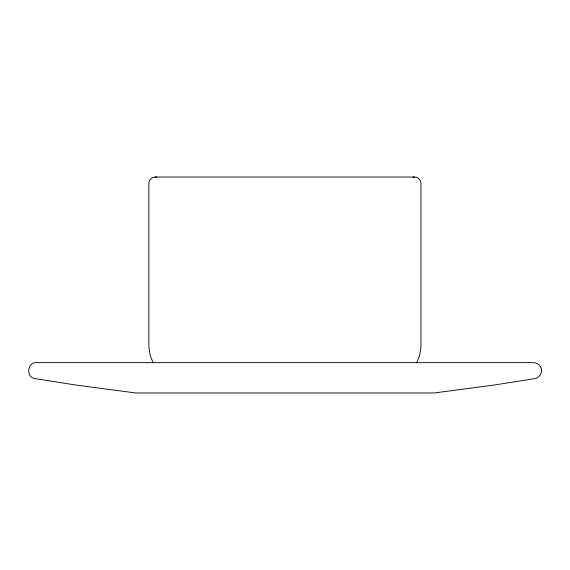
<?xml version="1.0" encoding="UTF-8"?>
<svg xmlns="http://www.w3.org/2000/svg" width="570" height="570" viewBox="0 0 570 570"><rect width="100%" height="100%" fill="white"/><g stroke="black" fill="none" stroke-linecap="round" stroke-linejoin="round"><path stroke-width="0.85" d="M416.613 362.805L419.563 355.837L420.966 346.859L420.966 184.017C421.358 180.398 418.273 176.992 414.632 177.028L155.183 177.028C151.549 176.992 148.464 180.398 148.856 184.017L148.856 346.859L150.259 355.837L153.202 362.805M412.887 177.27L414.632 177.028M155.183 177.028L156.935 177.27M541.5 369.78C542.006 374.077 538.671 378.252 534.368 378.708L494.397 384.999L434.226 392.972L135.774 392.972L75.603 384.999L35.632 378.708C25.272 377.946 27.153 361.102 37.428 362.648L532.572 362.648C536.869 362.142 541.044 365.477 541.5 369.78"/></g></svg>
